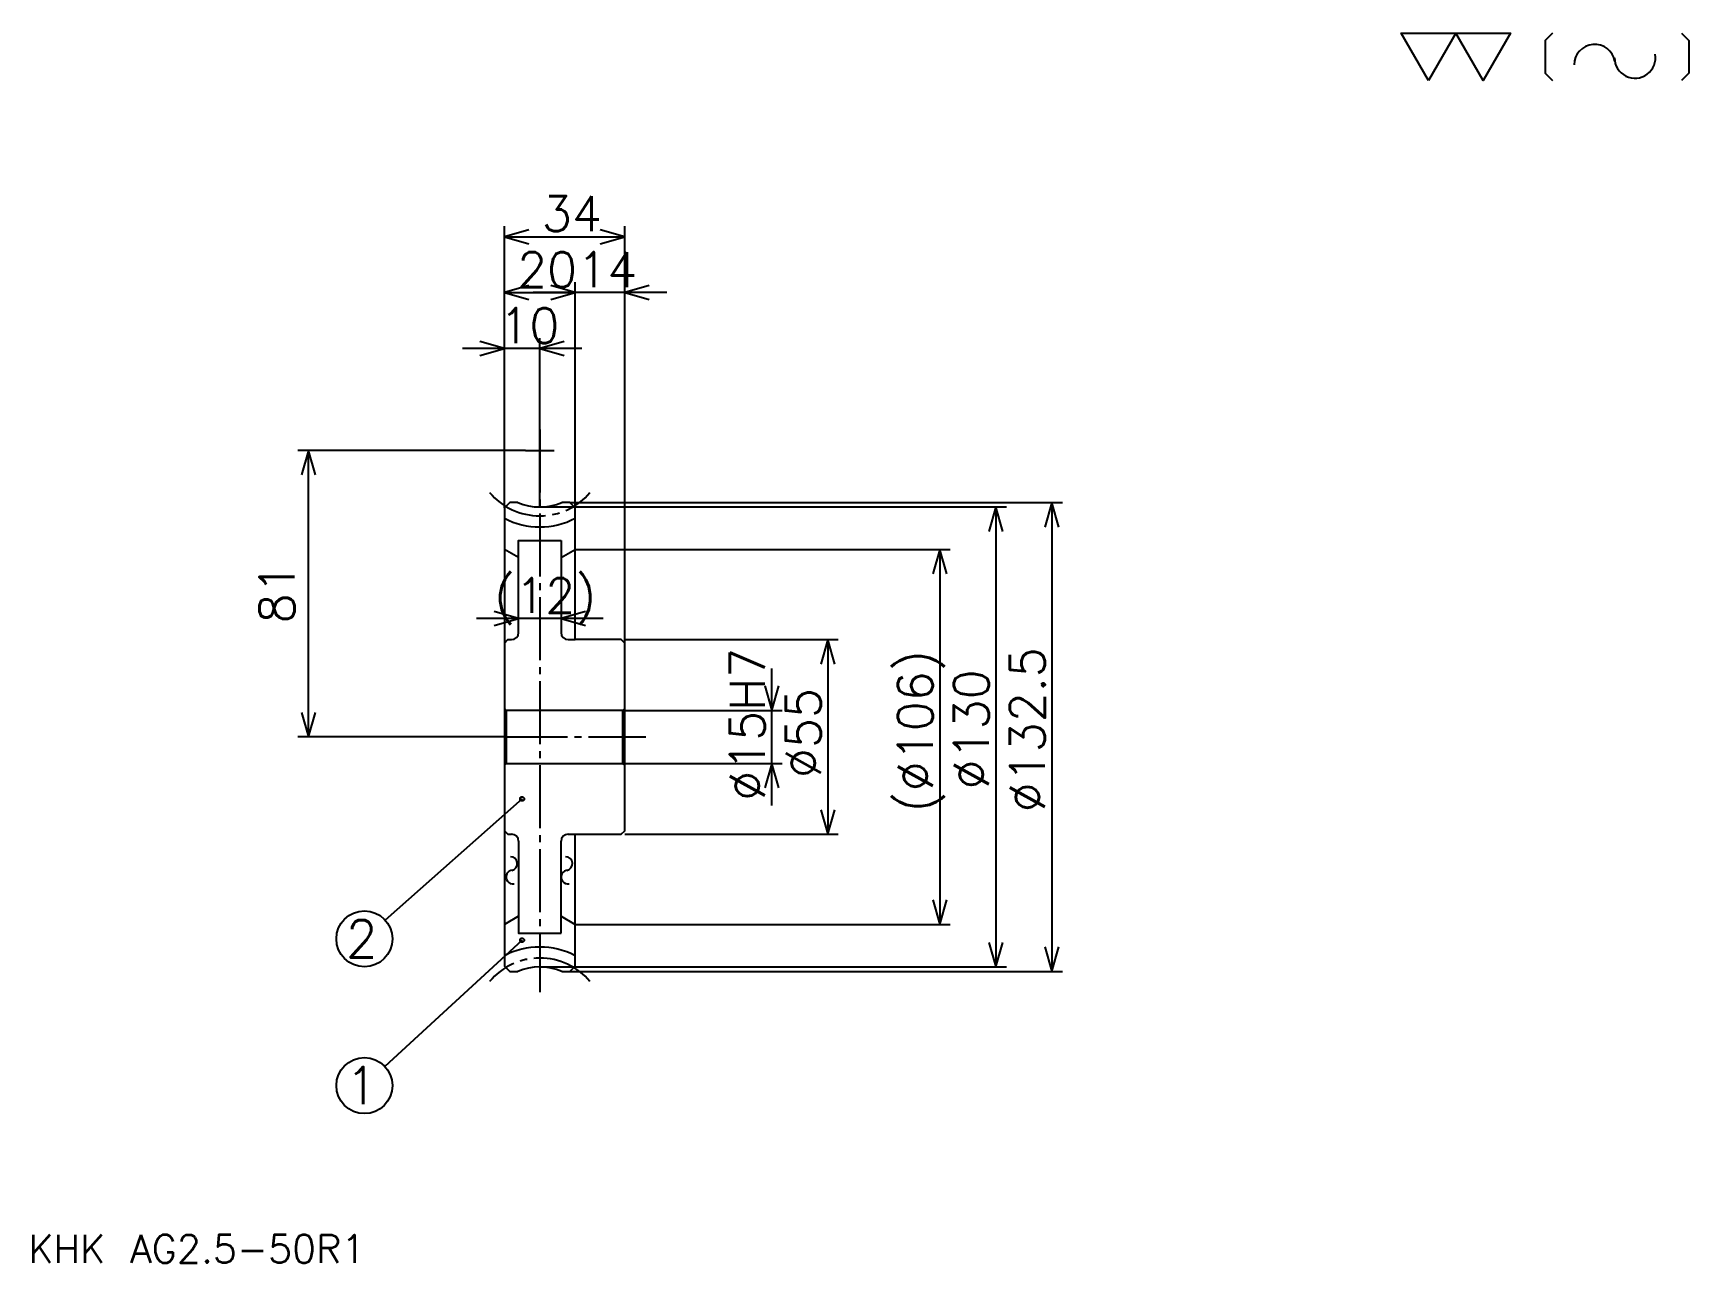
# Model space of a CAD drawing. Extents: x 21 to 489, y 22 to 369.
import ezdxf

# ---------------------------------------------------------------- set-up
doc = ezdxf.new("R2010")
doc.units = 0
doc.linetypes.add('DASHDOT', pattern=[23.733334, 17.8, -1.977778, 1.977778, -1.977778])
doc.layers.get('0').update_dxf_attribs({"linetype": 'CONTINUOUS'})
doc.layers.add('DASHDOT', color=6, linetype='DASHDOT')
doc.styles.add('KANJI', font='TXT', dxfattribs={"bigfont": 'BIGFONT'})

msp = doc.modelspace()

# ---------------------------------------------------------------- linework, layer by layer
at = {"color": 5}
for p, q in [((154.266663, 236.669434), (154.266663, 314.791626)), ((188.266663, 236.669434), (188.266663, 314.791626)), ((154.266663, 311.824982), (188.266663, 311.824982)), ((154.266663, 296.002747), (174.266663, 296.002747)), ((200.133331, 296.002747), (162.399994, 296.002747)), ((174.266663, 236.669434), (174.266663, 298.969421)), ((164.266663, 251.419434), (164.266663, 283.147217)), ((176.133331, 280.180542), (142.399994, 280.180542)), ((160.199997, 251.419434), (95.922218, 251.419434)), ((98.888885, 170.419434), (98.888885, 251.419434)), ((164.266663, 235.419434), (164.266663, 251.419434)), ((154.266663, 235.169434), (154.266663, 236.669434)), ((164.266663, 235.419434), (188.266663, 235.419434)), ((172.766663, 236.669434), (188.266663, 236.669434)), ((174.266663, 235.169434), (174.266663, 236.669434)), ((188.266663, 236.669434), (311.877747, 236.669434)), ((188.266663, 196.919434), (188.266663, 236.669434)), ((188.266663, 235.419434), (296.055542, 235.419434)), ((293.088867, 235.419434), (293.088867, 105.419434)), ((308.911102, 236.669434), (308.911102, 104.169434)), ((174.266663, 223.419434), (188.266663, 223.419434)), ((188.266663, 223.419434), (280.233337, 223.419434)), ((277.266663, 223.419434), (277.266663, 117.419434)), ((182.133331, 203.874985), (146.399994, 203.874985)), ((188.266663, 197.919434), (248.588898, 197.919434)), ((245.622223, 197.919434), (245.622223, 142.919434)), ((229.799988, 151.052765), (229.799988, 189.786102)), ((188.266663, 177.919434), (232.766663, 177.919434)), ((154.266663, 170.419434), (95.922218, 170.419434)), ((188.266663, 162.919434), (232.766663, 162.919434)), ((159.266663, 152.919434), (120.627197, 118.616074)), ((188.266663, 142.919434), (248.588898, 142.919434)), ((174.266663, 117.419434), (188.266663, 117.419434)), ((188.266663, 117.419434), (280.233337, 117.419434)), ((159.266663, 112.981934), (120.524872, 77.229111)), ((164.266663, 105.419434), (188.266663, 105.419434)), ((172.766663, 104.169434), (188.266663, 104.169434)), ((188.266663, 105.419434), (296.055542, 105.419434)), ((188.266663, 104.169434), (311.877747, 104.169434))]:
    msp.add_line(p, q, dxfattribs=at)
at = {"color": 4}
for p, q in [((170.266663, 225.919434), (170.266663, 199.919434)), ((158.266663, 221.110031), (154.266663, 223.419434)), ((170.266663, 221.110031), (174.266663, 223.419434)), ((172.266663, 197.919434), (174.266663, 197.919434)), ((188.266663, 178.419434), (187.766663, 177.919434)), ((154.266663, 162.419434), (154.766663, 162.919434)), ((188.266663, 162.419434), (187.766663, 162.919434)), ((170.266663, 114.919434), (170.266663, 140.919434)), ((172.266663, 142.919434), (174.266663, 142.919434)), ((158.266663, 119.728836), (154.266663, 117.419434)), ((170.266663, 119.728836), (174.266663, 117.419434))]:
    msp.add_line(p, q, dxfattribs=at)
at = {"color": 7}
for points in [[(415.333344, 356), (407.619995, 369.369781), (438.473358, 369.369781), (430.76001, 356), (423.046692, 369.369781), (415.333344, 356)], [(450.300446, 369.369781), (448.243561, 367.312897), (448.243561, 358.056885), (450.300446, 356)], [(486.810242, 369.369781), (488.867126, 367.312897), (488.867126, 358.056885), (486.810242, 356)]]:
    msp.add_lwpolyline(points, dxfattribs=at)
at = {"color": 5}
for points in [[(161.188889, 313.802765), (154.266663, 311.824982), (161.188889, 309.847198)], [(181.344437, 309.847198), (188.266663, 311.824982), (181.344437, 313.802765)], [(161.188889, 297.98053), (154.266663, 296.002747), (161.188889, 294.024994)], [(167.344437, 294.024994), (174.266663, 296.002747), (167.344437, 297.98053)], [(167.344437, 294.024994), (174.266663, 296.002747), (167.344437, 297.98053)], [(195.188889, 297.98053), (188.266663, 296.002747), (195.188889, 294.024994)], [(147.344437, 278.202759), (154.266663, 280.180542), (147.344437, 282.158325)], [(171.188889, 282.158325), (164.266663, 280.180542), (171.188889, 278.202759)], [(100.866669, 244.497208), (98.888885, 251.419434), (96.911102, 244.497208)], [(295.06665, 228.497208), (293.088867, 235.419434), (291.111084, 228.497208)], [(310.888885, 229.747208), (308.911102, 236.669434), (306.933319, 229.747208)], [(279.244446, 216.497208), (277.266663, 223.419434), (275.288879, 216.497208)], [(151.344437, 201.897217), (158.266663, 203.874985), (151.344437, 205.852768)], [(177.188889, 205.852768), (170.266663, 203.874985), (177.188889, 201.897217)], [(247.600006, 190.997208), (245.622223, 197.919434), (243.64444, 190.997208)], [(227.82222, 184.84166), (229.799988, 177.919434), (231.777771, 184.84166)], [(96.911102, 177.34166), (98.888885, 170.419434), (100.866669, 177.34166)], [(231.777771, 155.997208), (229.799988, 162.919434), (227.82222, 155.997208)], [(243.64444, 149.84166), (245.622223, 142.919434), (247.600006, 149.84166)], [(275.288879, 124.34166), (277.266663, 117.419434), (279.244446, 124.34166)], [(291.111084, 112.34166), (293.088867, 105.419434), (295.06665, 112.34166)], [(306.933319, 111.09166), (308.911102, 104.169434), (310.888885, 111.09166)]]:
    msp.add_lwpolyline(points, dxfattribs=at)
at = {"color": 4}
for points in [[(158.066864, 236.669434), (155.766663, 236.669434), (154.266663, 235.169434), (154.266663, 162.419434)], [(170.466461, 104.169434), (172.766663, 104.169434), (174.266663, 105.669434), (174.266663, 142.919434), (187.266663, 142.919434), (188.266663, 143.919434), (188.266663, 196.919434), (187.266663, 197.919434), (174.266663, 197.919434), (174.266663, 235.169434), (172.766663, 236.669434), (170.466461, 236.669434)], [(158.266663, 199.919434), (158.266663, 225.919434), (170.266663, 225.919434)], [(154.266663, 196.919434), (155.266663, 197.919434), (156.266663, 197.919434)], [(154.266663, 178.419434), (154.766663, 177.919434), (154.766663, 162.919434), (187.766663, 162.919434), (187.766663, 177.919434), (154.766663, 177.919434)], [(154.266663, 162.419434), (154.266663, 105.669434), (155.766663, 104.169434), (158.066864, 104.169434)], [(154.266663, 143.919434), (155.266663, 142.919434), (156.266663, 142.919434)], [(158.266663, 140.919434), (158.266663, 114.919434), (170.266663, 114.919434)]]:
    msp.add_lwpolyline(points, dxfattribs=at)
at = {"color": 5}
for centre, radius in [((159.266663, 152.919434), 0.593333), ((114.711105, 113.363876), 7.911111), ((159.266663, 112.981934), 0.593333), ((114.711105, 71.863876), 7.911111)]:
    msp.add_circle(centre, radius, dxfattribs=at)
at = {"color": 7}
for centre, radius, start, end in [((462.256134, 360.394775), 5.785, 10, 180), ((473.65036, 362.4039), 5.785, 180, 10), ((155.983704, 134.616104), 1.928333, 280, 90), ((171.543701, 134.616104), 1.928333, 280, 90), ((156.653397, 130.818024), 1.928333, 90, 280), ((172.213409, 130.818024), 1.928333, 90, 280)]:
    msp.add_arc(centre, radius, start, end, dxfattribs=at)
at = {"color": 4}
for centre, radius, start, end in [((164.266663, 251.419434), 16, 247.20175188, 292.79824812), ((164.266663, 251.419434), 21.625, 242.45612488, 297.54387512), ((156.266663, 199.919434), 2, 270, 0), ((172.266663, 199.919434), 2, 180, 270), ((156.266663, 140.919434), 2, 0, 90), ((172.266663, 140.919434), 2, 90, 180), ((164.266663, 89.419434), 21.625, 62.45612488, 117.54387512), ((164.266663, 89.419434), 16, 67.20175188, 112.79824812)]:
    msp.add_arc(centre, radius, start, end, dxfattribs=at)
at = {"layer": 'DASHDOT', "color": 7}
for p, q in [((164.266663, 257.352783), (164.266663, 98.236099)), ((160.199997, 251.419434), (168.333328, 251.419434)), ((154.266663, 170.419434), (194.199997, 170.419434))]:
    msp.add_line(p, q, dxfattribs=at)
for centre, start, end in [((164.266663, 251.419434), 220.00000249, 319.99999751), ((164.266663, 89.419434), 40.00000249, 139.99999751)]:
    msp.add_arc(centre, 18.5, start, end, dxfattribs=at)

# ---------------------------------------------------------------- texts
at = {"color": 7, "style": 'KANJI'}
for s, height, p in [('34', 9.888889, (164.838882, 313.407227)), ('20', 9.888889, (157.838882, 297.584991)), ('14', 9.888889, (174.838882, 297.584991)), ('10', 9.888889, (152.838882, 281.762756)), ('(12)', 9.888889, (151.411102, 205.457214)), ('2', 10.548148, (109.437027, 108.089798)), ('1', 10.548148, (109.437027, 66.589806)), ('KHK AG2.5-50R1', 7.911111, (19.777779, 21.755556))]:
    msp.add_text(s, height=height, dxfattribs=at).set_placement(p)
for s, p in [('81', (94.933334, 202.513885)), ('%%c15H7', (227.82222, 152.372208)), ('(%%c106)', (275.288879, 149.158325)), ('%%c132.5', (306.933319, 149.158325)), ('%%c130', (291.111084, 155.58609)), ('%%c55', (243.64444, 158.799988))]:
    msp.add_text(s, height=9.888889, rotation=90, dxfattribs=at).set_placement(p)

doc.saveas('drawing.dxf')
